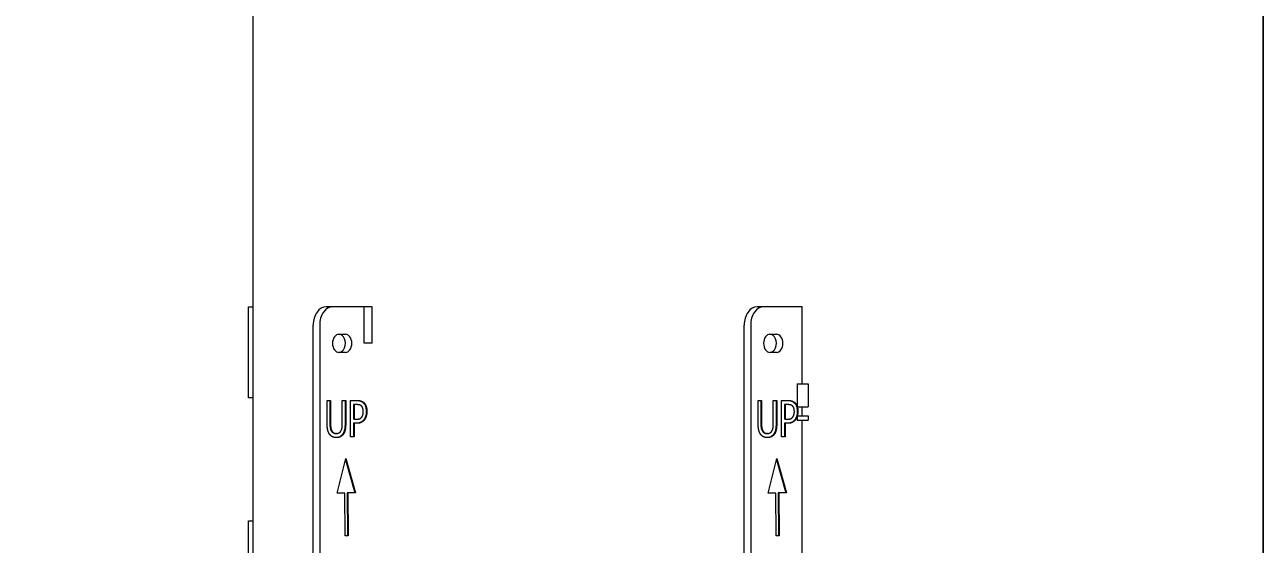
# Model space of a CAD drawing. Header units: inches. Extents: x 20 to 536, y 8 to 344.
# Drawn here: x 390.9 to 424.93, y 123.47 to 137.74 of the extents above; entities that cross this region are included whole.
import ezdxf

# ---------------------------------------------------------------- set-up
doc = ezdxf.new("R2010")
doc.units = ezdxf.units.IN
doc.header["$LTSCALE"] = 16
doc.header["$MEASUREMENT"] = 0
doc.layers.add('Dimension (ANSI)', color=7, linetype='Continuous', lineweight=25)
doc.layers.add('Visible (ANSI)', color=7, linetype='Continuous', lineweight=50)
doc.styles.add('Standard D-E', font='arial.ttf')
doc.dimstyles.new('in [mm] D-E NeptuneBenson', dxfattribs={"dimscale": 16, "dimtxt": 0.15, "dimasz": 0.098425, "dimexe": 0.125, "dimexo": 0.063, "dimgap": 0.031496, "dimtad": 0, "dimtih": 1, "dimtoh": 1, "dimdec": 4, "dimrnd": 1e-08, "dimzin": 3, "dimdsep": 46, "dimlunit": 5, "dimtxsty": 'Standard D-E', "dimcen": 0.09, "dimdle": 0.393701, "dimclrd": 256, "dimclre": 256, "dimclrt": 256, "dimadec": 1, "dimazin": 1, "dimtfac": 1, "dimtofl": 0, "dimtmove": 0, "dimatfit": 3, "dimfxl": 1, "dimfrac": 1, "dimtolj": 1, "dimtzin": 4, "dimlwd": -1, "dimlwe": -1, "dimarcsym": 0})

# ---------------------------------------------------------------- blocks, each defined once
blk = doc.blocks.new('*D27')
at = {"layer": 'Defpoints', "color": 0, "transparency": 16777216}
for p in [(353.817, 160.21), (424.556, 160.21), (399.354, 62.718)]:
    blk.add_point(p, dxfattribs=at)
at = {"layer": 'Dimension (ANSI)', "transparency": 16777216}
for p, q in [((423.548, 160.21), (351.817, 160.21)), ((353.817, 158.636), (353.817, 117.193)), ((353.817, 64.293), (353.817, 99.866)), ((398.346, 62.718), (351.817, 62.718))]:
    blk.add_line(p, q, dxfattribs=at)
for points in [[(353.554, 158.636), (354.079, 158.636), (353.817, 160.21)], [(353.554, 64.293), (354.079, 64.293), (353.817, 62.718)]]:
    blk.add_solid(points, dxfattribs=at)
at = {"layer": 'Dimension (ANSI)', "transparency": 16777216, "char_height": 2.4, "attachment_point": 5, "style": 'Standard D-E'}
for s, insert in [('\\A1; \\fArial|b0|i0;97{\\H1x;\\S1#2;} in', (353.817, 111.464)), ('\\A1;[2461.5 mm]{\\P\\fArial|b0|i0;SHIPPING HEIGHT\\P\\fArial|b0|i0;REF.}', (353.817, 102.8))]:
    blk.add_mtext(s, dxfattribs=dict(at, insert=insert))

msp = doc.modelspace()

# ---------------------------------------------------------------- linework, layer by layer
at = {"layer": 'Visible (ANSI)', "linetype": 'Continuous', "lineweight": 18}
for p, q in [((397.179301, 120.597261), (397.179301, 141.993472)), ((424.931322, 141.993472), (424.931322, 73.743472)), ((424.931327, 73.743472), (424.931327, 141.993472)), ((397.043853, 129.993472), (397.171994, 129.993472)), ((397.043853, 127.493472), (397.043853, 129.993472)), ((397.179301, 129.993472), (397.171994, 129.993472)), ((399.356498, 129.993472), (399.179721, 129.993472)), ((400.228618, 129.993472), (399.356498, 129.993472)), ((400.448936, 129.993472), (400.228618, 129.993472)), ((400.228618, 128.993472), (400.228618, 129.993472)), ((400.448936, 128.993472), (400.448936, 129.993472)), ((411.200536, 129.993472), (411.02376, 129.993472)), ((412.261196, 129.993472), (411.200536, 129.993472)), ((412.261196, 127.883472), (412.261196, 129.993472)), ((398.826168, 100.743472), (398.826168, 129.493472)), ((399.002944, 129.493472), (399.002944, 100.743472)), ((410.670206, 100.743472), (410.670206, 129.493472)), ((410.846983, 129.493472), (410.846983, 100.743472)), ((399.533274, 129.243472), (399.710051, 129.243472)), ((400.448936, 128.993472), (400.228618, 128.993472)), ((411.377313, 129.243472), (411.55409, 129.243472)), ((399.710051, 128.743472), (399.533274, 128.743472)), ((411.55409, 128.743472), (411.377313, 128.743472)), ((412.128614, 127.883472), (412.428303, 127.883472)), ((412.128614, 127.883472), (412.128614, 127.245873)), ((412.428303, 127.883472), (412.428303, 127.245873)), ((397.171994, 127.493472), (397.043853, 127.493472)), ((397.171994, 127.493472), (397.179301, 127.493472)), ((399.207396, 126.799316), (399.207396, 127.423303)), ((399.207396, 127.423303), (399.301372, 127.423303)), ((399.283694, 127.423303), (399.283694, 126.799316)), ((399.301372, 127.423303), (399.301372, 126.799316)), ((399.625128, 126.796074), (399.625128, 127.423303)), ((399.625128, 127.423303), (399.719103, 127.423303)), ((399.701426, 127.423303), (399.701426, 126.799316)), ((399.719103, 127.423303), (399.719103, 126.799316)), ((399.853763, 126.423303), (399.853763, 127.423303)), ((399.853763, 127.423303), (400.031399, 127.423303)), ((399.947738, 127.30823), (399.930061, 127.30823)), ((399.930061, 127.30823), (399.930061, 126.909526)), ((399.947738, 127.30823), (399.947738, 126.909526)), ((400.025669, 127.30823), (399.947738, 127.30823)), ((411.051435, 126.799316), (411.051435, 127.423303)), ((411.051435, 127.423303), (411.14541, 127.423303)), ((411.127733, 127.423303), (411.127733, 126.799316)), ((411.14541, 127.423303), (411.14541, 126.799316)), ((411.469167, 126.796074), (411.469167, 127.423303)), ((411.469167, 127.423303), (411.563142, 127.423303)), ((411.545464, 127.423303), (411.545464, 126.799316)), ((411.563142, 127.423303), (411.563142, 126.799316)), ((411.697802, 126.423303), (411.697802, 127.423303)), ((411.697802, 127.423303), (411.875438, 127.423303)), ((411.791777, 127.30823), (411.774099, 127.30823)), ((411.774099, 127.30823), (411.774099, 126.909526)), ((411.791777, 127.30823), (411.791777, 126.909526)), ((411.869708, 127.30823), (411.791777, 127.30823)), ((412.128614, 127.245873), (412.428303, 127.245873)), ((412.128614, 126.99934), (412.428303, 126.99934)), ((412.128614, 126.99934), (412.128614, 126.883472)), ((412.261196, 126.99934), (412.261196, 127.245873)), ((412.428303, 126.99934), (412.428303, 126.883472)), ((399.947738, 126.909526), (399.930061, 126.909526)), ((399.947738, 126.796074), (399.930061, 126.796074)), ((399.930061, 126.796074), (399.930061, 126.423303)), ((399.947738, 126.909526), (400.011917, 126.909526)), ((400.027388, 126.796074), (399.947738, 126.796074)), ((399.947738, 126.796074), (399.947738, 126.423303)), ((411.791777, 126.909526), (411.774099, 126.909526)), ((411.791777, 126.796074), (411.774099, 126.796074)), ((411.774099, 126.796074), (411.774099, 126.423303)), ((411.791777, 126.909526), (411.855955, 126.909526)), ((411.871427, 126.796074), (411.791777, 126.796074)), ((411.791777, 126.796074), (411.791777, 126.423303)), ((412.128614, 126.883472), (412.428303, 126.883472)), ((412.261196, 119.003472), (412.261196, 126.883472)), ((399.462963, 126.515685), (399.445286, 126.515685)), ((399.947738, 126.423303), (399.853763, 126.423303)), ((411.307002, 126.515685), (411.289324, 126.515685)), ((411.791777, 126.423303), (411.697802, 126.423303)), ((399.484194, 124.87393), (399.724817, 125.826133)), ((399.716393, 125.792801), (399.968384, 124.885205)), ((399.724817, 125.826133), (399.986062, 124.885205)), ((411.328233, 124.87393), (411.568855, 125.826133)), ((411.560432, 125.792801), (411.812423, 124.885205)), ((411.568855, 125.826133), (411.830101, 124.885205)), ((399.693619, 124.87943), (399.484194, 124.87393)), ((399.675942, 124.87943), (399.484312, 124.874397)), ((399.693619, 124.87943), (399.675942, 124.87943)), ((399.704747, 123.703527), (399.693619, 124.87943)), ((399.968384, 124.885205), (399.75605, 124.881012)), ((399.75605, 124.881012), (399.768605, 123.707185)), ((399.773728, 124.881012), (399.75605, 124.881012)), ((399.986062, 124.885205), (399.773728, 124.881012)), ((399.773728, 124.881012), (399.786283, 123.707185)), ((399.986062, 124.885205), (399.968384, 124.885205)), ((411.537658, 124.87943), (411.328233, 124.87393)), ((411.51998, 124.87943), (411.328351, 124.874397)), ((411.537658, 124.87943), (411.51998, 124.87943)), ((411.548786, 123.703527), (411.537658, 124.87943)), ((411.812423, 124.885205), (411.600088, 124.881012)), ((411.600088, 124.881012), (411.612644, 123.707185)), ((411.617766, 124.881012), (411.600088, 124.881012)), ((411.830101, 124.885205), (411.617766, 124.881012)), ((411.617766, 124.881012), (411.630321, 123.707185)), ((411.830101, 124.885205), (411.812423, 124.885205)), ((397.043853, 124.118472), (397.171994, 124.118472)), ((397.043853, 121.618472), (397.043853, 124.118472)), ((397.179301, 124.118472), (397.171994, 124.118472)), ((399.768605, 123.707185), (399.70474, 123.70432)), ((399.786283, 123.707185), (399.704747, 123.703527)), ((399.786283, 123.707185), (399.768605, 123.707185)), ((411.612644, 123.707185), (411.548778, 123.70432)), ((411.630321, 123.707185), (411.548786, 123.703527)), ((411.630321, 123.707185), (411.612644, 123.707185))]:
    msp.add_line(p, q, dxfattribs=at)
for centre, major_axis, start_param, end_param in [((399.179721, 129.493472), (0, 0.5), 0, 1.570796327), ((399.356498, 129.493472), (0, 0.5), 0, 1.570796327), ((411.02376, 129.493472), (0, 0.5), 0, 1.570796327), ((411.200536, 129.493472), (0, 0.5), 0, 1.570796327), ((399.533274, 128.993472), (0, -0.25), 3.141592654, 6.283185307), ((399.533274, 128.993472), (0, -0.25), 0, 3.141592654), ((399.710051, 128.993472), (0, 0.25), 3.141592654, 6.283185307), ((411.377313, 128.993472), (0, -0.25), 3.141592654, 6.283185307), ((411.377313, 128.993472), (0, -0.25), 0, 3.141592654), ((411.55409, 128.993472), (0, 0.25), 3.141592654, 6.283185307)]:
    msp.add_ellipse(centre, major_axis=major_axis, ratio=0.707106781, start_param=start_param, end_param=end_param, dxfattribs=at)
for points, knots in [([(400.013722, 127.423303), (400.042271, 127.423303), (400.085785, 127.42107), (400.151122, 127.398136), (400.176223, 127.383099), (400.198807, 127.360904)], [-0.7255066345, -0.7255066345, -0.7255066345, -0.7255066345, -0.2963664951, -0.2963664951, 0, 0, 0, 0]), ([(400.198807, 127.360904), (400.214303, 127.345976), (400.22811, 127.328388), (400.249454, 127.291559), (400.260448, 127.268999), (400.279166, 127.20257), (400.283041, 127.161978), (400.283041, 127.121844)], [-0.8444770711, -0.8444770711, -0.8444770711, -0.8444770711, -0.5445297246, -0.5445297246, -0.3058237555, -0.3058237555, 0, 0, 0, 0]), ([(411.85776, 127.423303), (411.886309, 127.423303), (411.929824, 127.42107), (411.995161, 127.398136), (412.020262, 127.383099), (412.042846, 127.360904)], [-0.7255066345, -0.7255066345, -0.7255066345, -0.7255066345, -0.2963664951, -0.2963664951, 0, 0, 0, 0]), ([(412.042846, 127.360904), (412.058342, 127.345976), (412.072148, 127.328388), (412.093492, 127.291559), (412.104486, 127.268999), (412.123205, 127.20257), (412.12708, 127.161978), (412.12708, 127.121844)], [-0.8444770711, -0.8444770711, -0.8444770711, -0.8444770711, -0.5445297246, -0.5445297246, -0.3058237555, -0.3058237555, 0, 0, 0, 0]), ([(400.283041, 127.121844), (400.283041, 127.098161), (400.281406, 127.07469), (400.273569, 127.022042), (400.267264, 126.999629), (400.252579, 126.953266), (400.23892, 126.924433), (400.221155, 126.899802)], [-0.4807015504, -0.4807015504, -0.4807015504, -0.4807015504, -0.3871149581, -0.3871149581, -0.2680978808, -0.2680978808, 0, 0, 0, 0]), ([(412.12708, 127.121844), (412.12708, 127.098161), (412.125445, 127.07469), (412.117608, 127.022042), (412.111302, 126.999629), (412.096617, 126.953266), (412.082958, 126.924433), (412.065193, 126.899802)], [-0.4807015504, -0.4807015504, -0.4807015504, -0.4807015504, -0.3871149581, -0.3871149581, -0.2680978808, -0.2680978808, 0, 0, 0, 0]), ([(399.283694, 126.799316), (399.283694, 126.733657), (399.28781, 126.697699), (399.294694, 126.64988), (399.302407, 126.622526), (399.314064, 126.597533)], [-0.371862003, -0.371862003, -0.371862003, -0.371862003, -0.2281453177, -0.2281453177, 0, 0, 0, 0]), ([(399.701426, 126.799316), (399.701426, 126.759369), (399.699794, 126.718232), (399.689576, 126.625787), (399.680944, 126.595068), (399.666629, 126.548689), (399.652307, 126.519587), (399.633809, 126.494616)], [-0.467674705, -0.467674705, -0.467674705, -0.467674705, -0.3856132751, -0.3856132751, -0.275578199, -0.275578199, 0, 0, 0, 0]), ([(400.221155, 126.899802), (400.208977, 126.882849), (400.195686, 126.867875), (400.166626, 126.841797), (400.151137, 126.831031), (400.117154, 126.812974), (400.079688, 126.796074), (400.00971, 126.796074)], [-2.121990443, -2.121990443, -2.121990443, -2.121990443, -1.442842816, -1.442842816, -0.754099623, -0.754099623, 0, 0, 0, 0]), ([(411.127733, 126.799316), (411.127733, 126.733657), (411.131848, 126.697699), (411.138732, 126.64988), (411.146446, 126.622526), (411.158103, 126.597533)], [-0.371862003, -0.371862003, -0.371862003, -0.371862003, -0.2281453177, -0.2281453177, 0, 0, 0, 0]), ([(411.545464, 126.799316), (411.545464, 126.759369), (411.543833, 126.718232), (411.533615, 126.625787), (411.524983, 126.595068), (411.510668, 126.548689), (411.496346, 126.519587), (411.477848, 126.494616)], [-0.467674705, -0.467674705, -0.467674705, -0.467674705, -0.3856132751, -0.3856132751, -0.275578199, -0.275578199, 0, 0, 0, 0]), ([(412.065193, 126.899802), (412.053016, 126.882849), (412.039725, 126.867875), (412.010665, 126.841797), (411.995176, 126.831031), (411.961193, 126.812974), (411.923727, 126.796074), (411.853749, 126.796074)], [-2.121990443, -2.121990443, -2.121990443, -2.121990443, -1.442842816, -1.442842816, -0.754099623, -0.754099623, 0, 0, 0, 0]), ([(399.314064, 126.597533), (399.320676, 126.583366), (399.32861, 126.570887), (399.349487, 126.546964), (399.360982, 126.538953), (399.393172, 126.520262), (399.419753, 126.515685), (399.445286, 126.515685)], [-0.4545311978, -0.4545311978, -0.4545311978, -0.4545311978, -0.3744036195, -0.3744036195, -0.2751501522, -0.2751501522, 0, 0, 0, 0]), ([(399.633809, 126.494616), (399.622668, 126.479127), (399.610511, 126.465438), (399.584036, 126.441935), (399.570022, 126.432394), (399.537904, 126.416089), (399.506723, 126.403648), (399.454352, 126.402345)], [-1.621814164, -1.621814164, -1.621814164, -1.621814164, -1.122952591, -1.122952591, -0.623679835, -0.623679835, -0.033304102, -0.033304102, -0.033304102, -0.033304102]), ([(411.158103, 126.597533), (411.164714, 126.583366), (411.172648, 126.570887), (411.193526, 126.546964), (411.20502, 126.538953), (411.23721, 126.520262), (411.263791, 126.515685), (411.289324, 126.515685)], [-0.4545311978, -0.4545311978, -0.4545311978, -0.4545311978, -0.3744036195, -0.3744036195, -0.2751501522, -0.2751501522, 0, 0, 0, 0]), ([(411.477848, 126.494616), (411.466707, 126.479127), (411.45455, 126.465438), (411.428075, 126.441935), (411.414061, 126.432394), (411.381942, 126.416089), (411.350761, 126.403648), (411.298391, 126.402345)], [-1.621814164, -1.621814164, -1.621814164, -1.621814164, -1.122952591, -1.122952591, -0.623679835, -0.623679835, -0.033304102, -0.033304102, -0.033304102, -0.033304102])]:
    msp.add_open_spline(points, degree=3, knots=knots, dxfattribs=at)
for points in [[(400.151733, 127.270142), (400.129386, 127.291212), (400.069792, 127.30823), (400.025669, 127.30823)], [(400.031399, 127.423303), (400.094431, 127.423303), (400.182677, 127.394129), (400.216485, 127.360904)], [(400.216485, 127.360904), (400.256023, 127.322816), (400.300719, 127.205312), (400.300719, 127.121844)], [(411.995772, 127.270142), (411.973424, 127.291212), (411.91383, 127.30823), (411.869708, 127.30823)], [(411.875438, 127.423303), (411.93847, 127.423303), (412.026715, 127.394129), (412.060523, 127.360904)], [(412.060523, 127.360904), (412.100062, 127.322816), (412.144757, 127.205312), (412.144757, 127.121844)], [(400.011917, 126.909526), (400.069219, 126.909526), (400.1397, 126.935458), (400.162621, 126.969494)], [(400.202732, 127.117792), (400.202732, 127.169656), (400.177519, 127.245831), (400.151733, 127.270142)], [(400.162621, 126.969494), (400.183823, 126.999478), (400.202732, 127.06998), (400.202732, 127.117792)], [(400.300719, 127.121844), (400.300719, 127.057014), (400.268057, 126.940321), (400.238833, 126.899802)], [(411.855955, 126.909526), (411.913257, 126.909526), (411.983739, 126.935458), (412.006659, 126.969494)], [(412.046771, 127.117792), (412.046771, 127.169656), (412.021558, 127.245831), (411.995772, 127.270142)], [(412.006659, 126.969494), (412.027861, 126.999478), (412.046771, 127.06998), (412.046771, 127.117792)], [(412.144757, 127.121844), (412.144757, 127.057014), (412.112095, 126.940321), (412.082871, 126.899802)], [(399.275013, 126.494616), (399.237766, 126.546479), (399.207396, 126.692346), (399.207396, 126.799316)], [(399.301372, 126.799316), (399.301372, 126.729624), (399.313978, 126.63562), (399.331742, 126.597533)], [(399.594758, 126.597533), (399.612522, 126.63562), (399.625128, 126.728813), (399.625128, 126.796074)], [(399.719103, 126.799316), (399.719103, 126.694778), (399.689306, 126.545669), (399.651487, 126.494616)], [(400.238833, 126.899802), (400.202159, 126.848748), (400.103027, 126.796074), (400.027388, 126.796074)], [(411.119051, 126.494616), (411.081805, 126.546479), (411.051435, 126.692346), (411.051435, 126.799316)], [(411.14541, 126.799316), (411.14541, 126.729624), (411.158017, 126.63562), (411.17578, 126.597533)], [(411.438797, 126.597533), (411.45656, 126.63562), (411.469167, 126.728813), (411.469167, 126.796074)], [(411.563142, 126.799316), (411.563142, 126.694778), (411.533345, 126.545669), (411.495526, 126.494616)], [(412.082871, 126.899802), (412.046198, 126.848748), (411.947065, 126.796074), (411.871427, 126.796074)], [(399.462963, 126.402233), (399.400504, 126.402233), (399.307675, 126.448424), (399.275013, 126.494616)], [(399.331742, 126.597533), (399.350651, 126.557014), (399.415976, 126.515685), (399.462963, 126.515685)], [(399.462963, 126.515685), (399.507086, 126.515685), (399.575848, 126.557014), (399.594758, 126.597533)], [(399.651487, 126.494616), (399.617679, 126.447614), (399.528288, 126.402233), (399.462963, 126.402233)], [(411.307002, 126.402233), (411.244543, 126.402233), (411.151714, 126.448424), (411.119051, 126.494616)], [(411.17578, 126.597533), (411.19469, 126.557014), (411.260014, 126.515685), (411.307002, 126.515685)], [(411.307002, 126.515685), (411.351124, 126.515685), (411.419887, 126.557014), (411.438797, 126.597533)], [(411.495526, 126.494616), (411.461717, 126.447614), (411.372326, 126.402233), (411.307002, 126.402233)]]:
    msp.add_open_spline(points, degree=2, dxfattribs=at)

# ---------------------------------------------------------------- dimensions: what is measured, and where the dimension line sits
at = {"layer": 'Dimension (ANSI)'}
dim = msp.add_linear_dim(base=(353.816572, 160.210476), p1=(399.354444, 62.718472), p2=(424.556325, 160.210476), angle=90, text=' \\fArial|b0|i0;<> in\\X[2461.5 mm]{\\P\\fArial|b0|i0;SHIPPING HEIGHT\\P\\fArial|b0|i0;REF.}', dimstyle='in [mm] D-E NeptuneBenson', override={"dimgap": 0.031496, "dimdec": 4, "dimpost": '', "dimtol": 0, "dimlim": 0, "dimtp": 0, "dimtm": 0, "dimtdec": 2, "dimatfit": 1}, dxfattribs=at)
dim.commit()
dim.dimension.update_dxf_attribs({"geometry": '*D27', "text_midpoint": (353.816572, 108.529804), "dimtype": 160})

doc.saveas('drawing.dxf')
